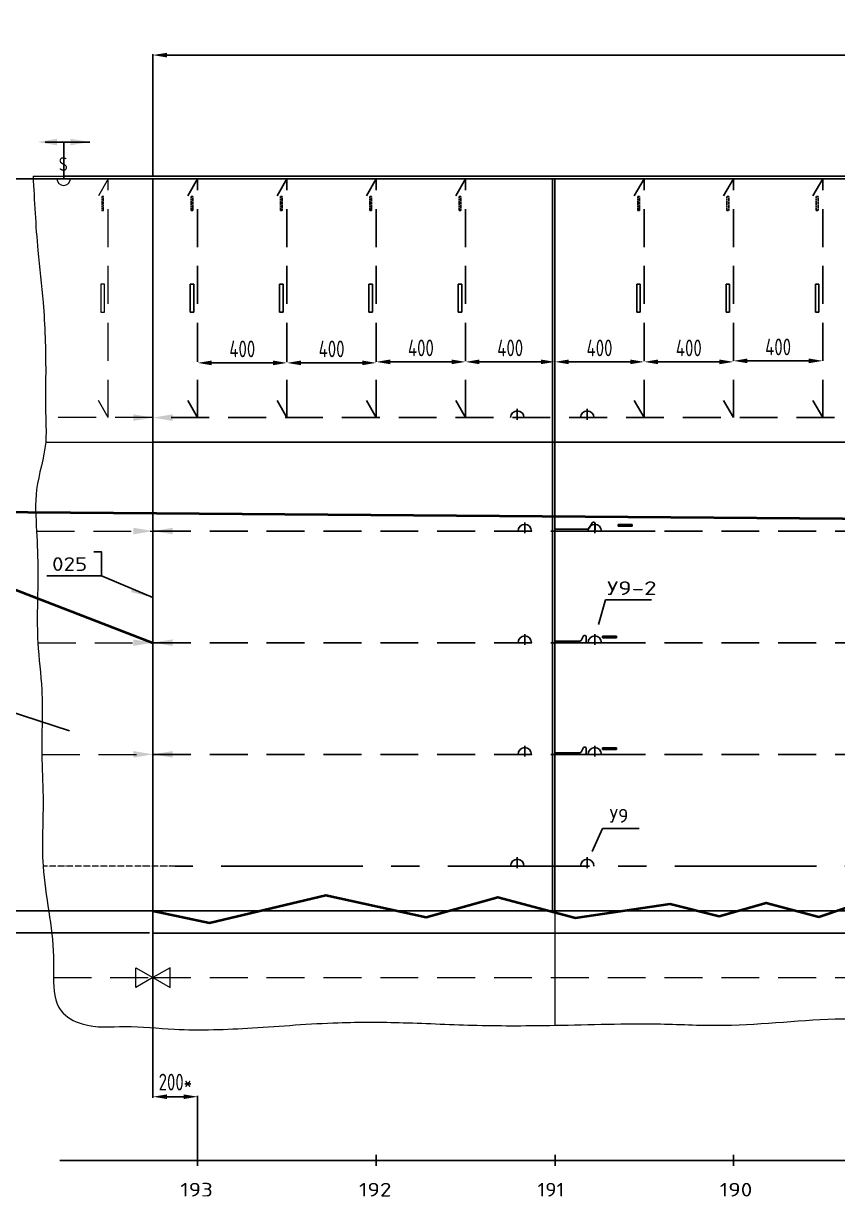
# Model space of a CAD drawing. Header units: millimetres. Extents: x -438477 to 631584, y 118817 to 676146.
# Drawn here: x 201580 to 205226, y 342340 to 347593 of the extents above; entities that cross this region are included whole.
import ezdxf
from ezdxf.enums import TextEntityAlignment as Align

# ---------------------------------------------------------------- set-up
doc = ezdxf.new("R2010")
doc.units = ezdxf.units.MM
for name, pattern in [('AVEVADASHEDDOUBLEDOTTEDWIDE', [38, 29, -4, 0, -1, 0, -4]), ('AVEVADASHEDWIDE', [10, 7.5, -2.5]), ('AVEVASOLID', [7.5, 7.5]), ('AVEVASOLIDWIDE', [7.5, 7.5]), ('CENTERX2', [20.32, 12.7, -2.54, 2.54, -2.54]), ('DASHED', [2.546053, 1.697368, -0.848684])]:
    doc.linetypes.add(name, pattern=pattern)
doc.layers.get('Defpoints').update_dxf_attribs({"linetype": 'CONTINUOUS'})
doc.layers.add('20_1', color=1, linetype='CONTINUOUS')
doc.layers.add('20_TEXT', color=1, linetype='CONTINUOUS')
doc.styles.add('SIMPLEX', font='simplex.shx', dxfattribs={"width": 0.7})
doc.linetypes.add('Шов_Монтажный', pattern='A,0.75,-0.0001,["/",Standard,S=1,R=0,X=0,Y=-0.5],0.75', length=1.5001)
doc.dimstyles.new('Lineyny', dxfattribs={"dimscale": 30, "dimtxt": 3, "dimasz": 2.5, "dimexe": 0.18, "dimexo": 0.625, "dimgap": 1, "dimtad": 1, "dimdec": 0, "dimlfac": -1, "dimzin": 0, "dimtxsty": 'SIMPLEX', "dimcen": 0, "dimdle": 0.38, "dimclrd": 2, "dimclre": 2, "dimclrt": 2, "dimadec": 0, "dimazin": 0, "dimtfac": 1, "dimtdec": 0, "dimtmove": 0, "dimatfit": 0, "dimfxl": 1, "dimtolj": 1, "dimtzin": 0, "dimlwd": -1, "dimarcsym": 0})

# ---------------------------------------------------------------- blocks, each defined once
blk = doc.blocks.new('*D64')
at = {"layer": '20_1', "color": 2, "lineweight": -2, "ltscale": 25, "transparency": 16777216}
for p, q in [((202144.2, 346898), (200432.3, 346898)), ((202144.2, 343620.2), (200432.3, 343620.2))]:
    blk.add_line(p, q, dxfattribs=at)
at = {"layer": '20_1', "color": 2, "ltscale": 25, "transparency": 16777216}
blk.add_line((200436.8, 346835.5), (200436.8, 343682.7), dxfattribs=at)
for points in [[(200447.3, 346835.5), (200426.4, 346835.5), (200436.8, 346898)], [(200426.4, 343682.7), (200447.3, 343682.7), (200436.8, 343620.2)]]:
    blk.add_solid(points, dxfattribs=at)
at = {"layer": 'Defpoints', "color": 0, "ltscale": 25, "transparency": 16777216}
for p in [(202159.9, 346898), (200436.8, 343620.2), (202159.9, 343620.2)]:
    blk.add_point(p, dxfattribs=at)
at = {"layer": '20_1', "color": 2, "ltscale": 25, "transparency": 16777216, "insert": (200374.3, 345259.1), "char_height": 75, "attachment_point": 5, "rotation": 90, "style": 'SIMPLEX'}
blk.add_mtext('\\A1;3280*', dxfattribs=at)
blk = doc.blocks.new('*D65')
at = {"layer": '20_1', "color": 2, "lineweight": -2, "ltscale": 25, "transparency": 16777216}
for p, q in [((202159.9, 346913.7), (202159.9, 347456.2)), ((213359.9, 346913.7), (213359.9, 347456.2))]:
    blk.add_line(p, q, dxfattribs=at)
at = {"layer": '20_1', "color": 2, "ltscale": 25, "transparency": 16777216}
blk.add_line((202222.4, 347451.7), (213297.4, 347451.7), dxfattribs=at)
for points in [[(202222.4, 347462.1), (202222.4, 347441.3), (202159.9, 347451.7)], [(213297.4, 347441.3), (213297.4, 347462.1), (213359.9, 347451.7)]]:
    blk.add_solid(points, dxfattribs=at)
at = {"layer": 'Defpoints', "color": 0, "ltscale": 25, "transparency": 16777216}
for p in [(213359.9, 347451.7), (202159.9, 346898), (213359.9, 346898)]:
    blk.add_point(p, dxfattribs=at)
at = {"layer": '20_1', "color": 2, "ltscale": 25, "transparency": 16777216, "insert": (207759.9, 347517.1), "char_height": 75, "attachment_point": 5, "style": 'SIMPLEX'}
blk.add_mtext('\\A1;11200*', dxfattribs=at)
blk = doc.blocks.new('*D66')
at = {"layer": '20_1', "color": 2, "lineweight": -2, "ltscale": 25, "transparency": 16777216}
for p, q in [((202159.9, 343604.7), (202159.9, 342782.8)), ((202359.9, 342517.8), (202359.9, 342791.8))]:
    blk.add_line(p, q, dxfattribs=at)
at = {"layer": '20_1', "color": 2, "ltscale": 25, "transparency": 16777216}
blk.add_line((202222.4, 342787.3), (202297.4, 342787.3), dxfattribs=at)
for points in [[(202222.4, 342797.7), (202222.4, 342776.9), (202159.9, 342787.3)], [(202297.4, 342776.9), (202297.4, 342797.7), (202359.9, 342787.3)]]:
    blk.add_solid(points, dxfattribs=at)
at = {"layer": 'Defpoints', "color": 0, "ltscale": 25, "transparency": 16777216}
for p in [(202159.9, 343620.4), (202359.9, 342787.3), (202359.9, 342502.1)]:
    blk.add_point(p, dxfattribs=at)
at = {"layer": '20_1', "color": 2, "ltscale": 25, "transparency": 16777216, "insert": (202259.9, 342852.7), "char_height": 75, "attachment_point": 5, "style": 'SIMPLEX'}
blk.add_mtext('\\A1;200*', dxfattribs=at)
blk = doc.blocks.new('*D202')
at = {"layer": '20_1', "color": 2, "lineweight": -2, "ltscale": 25, "transparency": 16777216}
for p, q in [((201744.2, 346898.1), (200159.8, 346898.1)), ((202144.2, 343520.4), (200159.8, 343520.4))]:
    blk.add_line(p, q, dxfattribs=at)
at = {"layer": '20_1', "color": 2, "ltscale": 25, "transparency": 16777216}
blk.add_line((200164.3, 343582.9), (200164.3, 346835.6), dxfattribs=at)
at = {"layer": '20_1', "color": 2, "lineweight": 40, "ltscale": 25, "transparency": 16777216}
for points in [[(200153.9, 346835.6), (200174.8, 346835.6), (200164.3, 346898.1)], [(200153.9, 343582.9), (200174.8, 343582.9), (200164.3, 343520.4)]]:
    blk.add_solid(points, dxfattribs=at)
at = {"layer": 'Defpoints', "color": 0, "lineweight": 40, "ltscale": 25, "transparency": 16777216}
for p in [(200164.3, 346898.1), (201759.9, 346898.1), (202159.9, 343520.4)]:
    blk.add_point(p, dxfattribs=at)
at = {"layer": '20_1', "color": 2, "lineweight": 40, "ltscale": 25, "transparency": 16777216, "insert": (200101.8, 345209.2), "char_height": 75, "attachment_point": 5, "rotation": 90, "style": 'SIMPLEX'}
blk.add_mtext('\\A1;3380*', dxfattribs=at)
blk = doc.blocks.new('*D203')
at = {"layer": '20_1', "color": 2, "lineweight": -2, "ltscale": 25, "transparency": 16777216}
for p, q in [((203959.9, 346093.5), (203959.9, 346082.4)), ((204359.9, 346093.5), (204359.9, 346082.4))]:
    blk.add_line(p, q, dxfattribs=at)
at = {"layer": '20_1', "color": 2, "ltscale": 25, "transparency": 16777216}
blk.add_line((204022.4, 346077.9), (204297.4, 346077.9), dxfattribs=at)
at = {"layer": '20_1', "color": 2, "lineweight": 40, "ltscale": 25, "transparency": 16777216}
for points in [[(204022.4, 346088.3), (204022.4, 346067.5), (203959.9, 346077.9)], [(204297.4, 346088.3), (204297.4, 346067.5), (204359.9, 346077.9)]]:
    blk.add_solid(points, dxfattribs=at)
at = {"layer": 'Defpoints', "color": 0, "lineweight": 40, "ltscale": 25, "transparency": 16777216}
for p in [(203959.9, 346077.9), (204359.9, 346077.9), (204359.9, 346077.9)]:
    blk.add_point(p, dxfattribs=at)
at = {"layer": '20_1', "color": 2, "lineweight": 40, "ltscale": 25, "transparency": 16777216, "insert": (204159.9, 346140.4), "char_height": 75, "attachment_point": 5, "style": 'SIMPLEX'}
blk.add_mtext('\\A1;400', dxfattribs=at)
blk = doc.blocks.new('*D204')
at = {"layer": '20_1', "color": 2, "lineweight": -2, "ltscale": 25, "transparency": 16777216}
for p, q in [((204359.9, 346093.5), (204359.9, 346082.4)), ((204759.9, 346093.5), (204759.9, 346082.4))]:
    blk.add_line(p, q, dxfattribs=at)
at = {"layer": '20_1', "color": 2, "ltscale": 25, "transparency": 16777216}
blk.add_line((204422.4, 346077.9), (204697.4, 346077.9), dxfattribs=at)
at = {"layer": '20_1', "color": 2, "lineweight": 40, "ltscale": 25, "transparency": 16777216}
for points in [[(204422.4, 346088.3), (204422.4, 346067.5), (204359.9, 346077.9)], [(204697.4, 346088.3), (204697.4, 346067.5), (204759.9, 346077.9)]]:
    blk.add_solid(points, dxfattribs=at)
at = {"layer": 'Defpoints', "color": 0, "lineweight": 40, "ltscale": 25, "transparency": 16777216}
for p in [(204359.9, 346077.9), (204759.9, 346077.9), (204759.9, 346077.9)]:
    blk.add_point(p, dxfattribs=at)
at = {"layer": '20_1', "color": 2, "lineweight": 40, "ltscale": 25, "transparency": 16777216, "insert": (204559.9, 346140.4), "char_height": 75, "attachment_point": 5, "style": 'SIMPLEX'}
blk.add_mtext('\\A1;400', dxfattribs=at)
blk = doc.blocks.new('*D205')
at = {"layer": '20_1', "color": 2, "lineweight": -2, "ltscale": 25, "transparency": 16777216}
for p, q in [((204759.9, 346098), (204759.9, 346086.9)), ((205159.9, 346098), (205159.9, 346086.9))]:
    blk.add_line(p, q, dxfattribs=at)
at = {"layer": '20_1', "color": 2, "ltscale": 25, "transparency": 16777216}
blk.add_line((204822.4, 346082.4), (205097.4, 346082.4), dxfattribs=at)
at = {"layer": '20_1', "color": 2, "lineweight": 40, "ltscale": 25, "transparency": 16777216}
for points in [[(204822.4, 346092.8), (204822.4, 346072), (204759.9, 346082.4)], [(205097.4, 346092.8), (205097.4, 346072), (205159.9, 346082.4)]]:
    blk.add_solid(points, dxfattribs=at)
at = {"layer": 'Defpoints', "color": 0, "lineweight": 40, "ltscale": 25, "transparency": 16777216}
for p in [(204759.9, 346082.4), (205159.9, 346082.4), (205159.9, 346082.4)]:
    blk.add_point(p, dxfattribs=at)
at = {"layer": '20_1', "color": 2, "lineweight": 40, "ltscale": 25, "transparency": 16777216, "insert": (204959.9, 346144.9), "char_height": 75, "attachment_point": 5, "style": 'SIMPLEX'}
blk.add_mtext('\\A1;400', dxfattribs=at)
blk = doc.blocks.new('*D206')
at = {"layer": '20_1', "color": 2, "lineweight": -2, "ltscale": 25, "transparency": 16777216}
for p, q in [((202359.9, 346089), (202359.9, 346077.9)), ((202759.9, 346089), (202759.9, 346077.9))]:
    blk.add_line(p, q, dxfattribs=at)
at = {"layer": '20_1', "color": 2, "ltscale": 25, "transparency": 16777216}
blk.add_line((202422.4, 346073.4), (202697.4, 346073.4), dxfattribs=at)
at = {"layer": '20_1', "color": 2, "lineweight": 40, "ltscale": 25, "transparency": 16777216}
for points in [[(202422.4, 346083.8), (202422.4, 346063), (202359.9, 346073.4)], [(202697.4, 346083.8), (202697.4, 346063), (202759.9, 346073.4)]]:
    blk.add_solid(points, dxfattribs=at)
at = {"layer": 'Defpoints', "color": 0, "lineweight": 40, "ltscale": 25, "transparency": 16777216}
for p in [(202359.9, 346073.4), (202759.9, 346073.4), (202759.9, 346073.4)]:
    blk.add_point(p, dxfattribs=at)
at = {"layer": '20_1', "color": 2, "lineweight": 40, "ltscale": 25, "transparency": 16777216, "insert": (202559.9, 346135.9), "char_height": 75, "attachment_point": 5, "style": 'SIMPLEX'}
blk.add_mtext('\\A1;400', dxfattribs=at)
blk = doc.blocks.new('*D207')
at = {"layer": '20_1', "color": 2, "lineweight": -2, "ltscale": 25, "transparency": 16777216}
for p, q in [((202759.9, 346089), (202759.9, 346077.9)), ((203159.9, 346089), (203159.9, 346077.9))]:
    blk.add_line(p, q, dxfattribs=at)
at = {"layer": '20_1', "color": 2, "ltscale": 25, "transparency": 16777216}
blk.add_line((202822.4, 346073.4), (203097.4, 346073.4), dxfattribs=at)
at = {"layer": '20_1', "color": 2, "lineweight": 40, "ltscale": 25, "transparency": 16777216}
for points in [[(202822.4, 346083.8), (202822.4, 346063), (202759.9, 346073.4)], [(203097.4, 346083.8), (203097.4, 346063), (203159.9, 346073.4)]]:
    blk.add_solid(points, dxfattribs=at)
at = {"layer": 'Defpoints', "color": 0, "lineweight": 40, "ltscale": 25, "transparency": 16777216}
for p in [(202759.9, 346073.4), (203159.9, 346073.4), (203159.9, 346073.4)]:
    blk.add_point(p, dxfattribs=at)
at = {"layer": '20_1', "color": 2, "lineweight": 40, "ltscale": 25, "transparency": 16777216, "insert": (202959.9, 346135.9), "char_height": 75, "attachment_point": 5, "style": 'SIMPLEX'}
blk.add_mtext('\\A1;400', dxfattribs=at)
blk = doc.blocks.new('*D208')
at = {"layer": '20_1', "color": 2, "lineweight": -2, "ltscale": 25, "transparency": 16777216}
for p, q in [((203159.9, 346093.5), (203159.9, 346082.4)), ((203559.9, 346093.5), (203559.9, 346082.4))]:
    blk.add_line(p, q, dxfattribs=at)
at = {"layer": '20_1', "color": 2, "ltscale": 25, "transparency": 16777216}
blk.add_line((203222.4, 346077.9), (203497.4, 346077.9), dxfattribs=at)
at = {"layer": '20_1', "color": 2, "lineweight": 40, "ltscale": 25, "transparency": 16777216}
for points in [[(203222.4, 346088.3), (203222.4, 346067.5), (203159.9, 346077.9)], [(203497.4, 346088.3), (203497.4, 346067.5), (203559.9, 346077.9)]]:
    blk.add_solid(points, dxfattribs=at)
at = {"layer": 'Defpoints', "color": 0, "lineweight": 40, "ltscale": 25, "transparency": 16777216}
for p in [(203159.9, 346077.9), (203559.9, 346077.9), (203559.9, 346077.9)]:
    blk.add_point(p, dxfattribs=at)
at = {"layer": '20_1', "color": 2, "lineweight": 40, "ltscale": 25, "transparency": 16777216, "insert": (203359.9, 346140.4), "char_height": 75, "attachment_point": 5, "style": 'SIMPLEX'}
blk.add_mtext('\\A1;400', dxfattribs=at)
blk = doc.blocks.new('*D209')
at = {"layer": '20_1', "color": 2, "lineweight": -2, "ltscale": 25, "transparency": 16777216}
for p, q in [((203559.9, 346093.5), (203559.9, 346082.4)), ((203959.9, 346093.5), (203959.9, 346082.4))]:
    blk.add_line(p, q, dxfattribs=at)
at = {"layer": '20_1', "color": 2, "ltscale": 25, "transparency": 16777216}
blk.add_line((203622.4, 346077.9), (203897.4, 346077.9), dxfattribs=at)
at = {"layer": '20_1', "color": 2, "lineweight": 40, "ltscale": 25, "transparency": 16777216}
for points in [[(203622.4, 346088.3), (203622.4, 346067.5), (203559.9, 346077.9)], [(203897.4, 346088.3), (203897.4, 346067.5), (203959.9, 346077.9)]]:
    blk.add_solid(points, dxfattribs=at)
at = {"layer": 'Defpoints', "color": 0, "lineweight": 40, "ltscale": 25, "transparency": 16777216}
for p in [(203559.9, 346077.9), (203959.9, 346077.9), (203959.9, 346077.9)]:
    blk.add_point(p, dxfattribs=at)
at = {"layer": '20_1', "color": 2, "lineweight": 40, "ltscale": 25, "transparency": 16777216, "insert": (203759.9, 346140.4), "char_height": 75, "attachment_point": 5, "style": 'SIMPLEX'}
blk.add_mtext('\\A1;400', dxfattribs=at)

msp = doc.modelspace()

# ---------------------------------------------------------------- hatches: boundary and pattern name
at = {"layer": '20_1'}
msp.add_hatch(color=6, dxfattribs=at).paths.add_polyline_path([(202068.158, 345062.11), (202061.508, 345046.828), (202159.853, 345022.21)])

# ---------------------------------------------------------------- linework, layer by layer
at = {"layer": '20_1', "color": 252, "linetype": 'AVEVASOLIDWIDE', "lineweight": 0}
for p, q in [((201622.773, 346910.037), (201759.853, 346910.037)), ((203959.853, 343620.367), (203959.853, 343107.147))]:
    msp.add_line(p, q, dxfattribs=at)
at = {"layer": '20_1', "color": 252, "linetype": 'AVEVASOLID', "lineweight": 0}
for p, q in [((201759.851, 346898.088), (201623.381, 346898.053)), ((201959.865, 346898.036), (201915.834, 346821.716)), ((201942.665, 346425.706), (201927.04, 346425.706)), ((201927.04, 346425.706), (201927.04, 346300.706)), ((201942.665, 346300.706), (201942.665, 346425.706)), ((201927.04, 346300.706), (201942.665, 346300.706)), ((201959.865, 345828.378), (201915.834, 345904.698)), ((201679.273, 345718.366), (202159.853, 345718.366)), ((201692.699, 343620.367), (202159.853, 343620.367)), ((202159.865, 343620.237), (201692.719, 343620.237)), ((202159.853, 343620.367), (202159.853, 343320.317)), ((202159.865, 343096.101), (202159.865, 343620.237)), ((202083.559, 343276.336), (202083.559, 343364.399)), ((202083.559, 343364.399), (202159.877, 343320.367)), ((202236.159, 343364.399), (202159.84, 343320.367)), ((202236.159, 343276.336), (202236.159, 343364.399)), ((202159.877, 343320.367), (202083.559, 343276.336)), ((202159.84, 343320.367), (202236.159, 343276.336))]:
    msp.add_line(p, q, dxfattribs=at)
at = {"layer": '20_1', "color": 0, "ltscale": 25}
msp.add_line((201759.851, 346898.037), (201759.853, 346910.037), dxfattribs=at)
at = {"layer": '20_1', "color": 0, "linetype": 'AVEVASOLIDWIDE'}
for p, q in [((201759.851, 346898.088), (212959.853, 346898.043)), ((201759.853, 346910.037), (212959.853, 346910.037)), ((203949.853, 346896.288), (203949.853, 343620.367)), ((203959.853, 346896.288), (203959.853, 343620.367))]:
    msp.add_line(p, q, dxfattribs=at)
at = {"layer": '20_1', "color": 252, "linetype": 'DASHED', "lineweight": 0, "ltscale": 100}
for p, q in [((201959.853, 345828.376), (201959.853, 346898.037)), ((202159.853, 345828.376), (201679.273, 345828.376)), ((201638.516, 345320.367), (202159.853, 345320.367)), ((201644.338, 344820.367), (202159.853, 344820.367)), ((201661.806, 344320.367), (202159.853, 344320.367)), ((201714.208, 343320.367), (202159.865, 343320.367)), ((202159.853, 343320.367), (213359.853, 343320.367))]:
    msp.add_line(p, q, dxfattribs=at)
at = {"layer": '20_1', "color": 6, "linetype": 'Шов_Монтажный', "ltscale": 100}
for p, q in [((202159.853, 346898.037), (202159.853, 343620.367)), ((202159.853, 343620.367), (207749.843, 343620.367)), ((202155.52, 343520.367), (213359.853, 343520.367))]:
    msp.add_line(p, q, dxfattribs=at)
at = {"layer": '20_1', "linetype": 'AVEVASOLID'}
for p, q in [((202359.865, 346898.036), (202315.834, 346821.716)), ((202759.865, 346898.036), (202715.834, 346821.716)), ((203159.865, 346898.036), (203115.834, 346821.716)), ((203559.865, 346898.036), (203515.834, 346821.716)), ((204359.865, 346898.036), (204315.834, 346821.716)), ((204759.865, 346898.036), (204715.834, 346821.716)), ((205159.865, 346898.036), (205115.834, 346821.716)), ((202342.665, 346425.701), (202327.04, 346425.701)), ((202327.04, 346425.701), (202327.04, 346300.701)), ((202342.665, 346300.701), (202342.665, 346425.701)), ((202742.665, 346425.701), (202727.04, 346425.701)), ((202727.04, 346425.701), (202727.04, 346300.701)), ((202742.665, 346300.701), (202742.665, 346425.701)), ((203142.665, 346425.701), (203127.04, 346425.701)), ((203127.04, 346425.701), (203127.04, 346300.701)), ((203142.665, 346300.701), (203142.665, 346425.701)), ((203542.665, 346425.701), (203527.04, 346425.701)), ((203527.04, 346425.701), (203527.04, 346300.701)), ((203542.665, 346300.701), (203542.665, 346425.701)), ((204342.665, 346425.701), (204327.04, 346425.701)), ((204327.04, 346425.701), (204327.04, 346300.701)), ((204342.665, 346300.701), (204342.665, 346425.701)), ((204742.665, 346425.701), (204727.04, 346425.701)), ((204727.04, 346425.701), (204727.04, 346300.701)), ((204742.665, 346300.701), (204742.665, 346425.701)), ((205142.665, 346425.701), (205127.04, 346425.701)), ((205127.04, 346425.701), (205127.04, 346300.701)), ((205142.665, 346300.701), (205142.665, 346425.701)), ((202327.04, 346300.701), (202342.665, 346300.701)), ((202727.04, 346300.701), (202742.665, 346300.701)), ((203127.04, 346300.701), (203142.665, 346300.701)), ((203527.04, 346300.701), (203542.665, 346300.701)), ((204327.04, 346300.701), (204342.665, 346300.701)), ((204727.04, 346300.701), (204742.665, 346300.701)), ((205127.04, 346300.701), (205142.665, 346300.701)), ((202359.865, 345828.369), (202315.834, 345904.688)), ((202759.865, 345828.369), (202715.834, 345904.688)), ((203159.865, 345828.369), (203115.834, 345904.688)), ((203559.865, 345828.369), (203515.834, 345904.688)), ((204359.865, 345828.369), (204315.834, 345904.688)), ((204759.865, 345828.369), (204715.834, 345904.688)), ((205159.865, 345828.369), (205115.834, 345904.688)), ((201743.043, 342502.129), (214299.853, 342502.129))]:
    msp.add_line(p, q, dxfattribs=at)
at = {"layer": '20_1', "linetype": 'DASHED', "ltscale": 100}
for p, q in [((202359.853, 345828.367), (202359.853, 346898.037)), ((202759.853, 345828.367), (202759.853, 346898.037)), ((203159.853, 345828.367), (203159.853, 346898.037)), ((203559.853, 345828.367), (203559.853, 346898.037)), ((204359.853, 345828.367), (204359.853, 346898.037)), ((204759.853, 345828.367), (204759.853, 346898.037)), ((205159.853, 345828.367), (205159.853, 346898.037)), ((213359.853, 345828.367), (202159.853, 345828.367)), ((202159.853, 345320.367), (213359.853, 345320.367)), ((202159.853, 344820.367), (213359.853, 344820.367)), ((202159.853, 344320.367), (213359.853, 344320.367))]:
    msp.add_line(p, q, dxfattribs=at)
at = {"layer": '20_1', "color": 0, "linetype": 'AVEVADASHEDDOUBLEDOTTEDWIDE'}
msp.add_line((203959.853, 346898.037), (203959.853, 343620.367), dxfattribs=at)
at = {"layer": '20_1', "color": 252, "linetype": 'AVEVADASHEDWIDE', "lineweight": 0}
for p, q in [((201938.759, 346817.961), (201930.934, 346817.961)), ((201930.934, 346817.961), (201930.934, 346755.338)), ((201938.759, 346755.338), (201938.759, 346817.961)), ((201930.934, 346755.338), (201938.759, 346755.338))]:
    msp.add_line(p, q, dxfattribs=at)
at = {"layer": '20_1', "linetype": 'AVEVADASHEDWIDE'}
for p, q in [((202338.759, 346818.073), (202330.934, 346818.073)), ((202330.934, 346818.073), (202330.934, 346755.451)), ((202338.759, 346755.451), (202338.759, 346818.073)), ((202738.759, 346818.083), (202730.934, 346818.083)), ((202730.934, 346818.083), (202730.934, 346755.461)), ((202738.759, 346755.461), (202738.759, 346818.083)), ((203138.759, 346818.07), (203130.934, 346818.07)), ((203130.934, 346818.07), (203130.934, 346755.448)), ((203138.759, 346755.448), (203138.759, 346818.07)), ((203538.759, 346818.086), (203530.934, 346818.086)), ((203530.934, 346818.086), (203530.934, 346755.464)), ((203538.759, 346755.464), (203538.759, 346818.086)), ((204338.759, 346818.072), (204330.934, 346818.072)), ((204330.934, 346818.072), (204330.934, 346755.45)), ((204338.759, 346755.45), (204338.759, 346818.072)), ((204738.759, 346818.086), (204730.934, 346818.086)), ((204730.934, 346818.086), (204730.934, 346755.464)), ((204738.759, 346755.464), (204738.759, 346818.086)), ((205138.759, 346818.077), (205130.934, 346818.077)), ((205130.934, 346818.077), (205130.934, 346755.454)), ((205138.759, 346755.454), (205138.759, 346818.077)), ((202330.934, 346755.451), (202338.759, 346755.451)), ((202730.934, 346755.461), (202738.759, 346755.461)), ((203130.934, 346755.448), (203138.759, 346755.448)), ((203530.934, 346755.464), (203538.759, 346755.464)), ((204330.934, 346755.45), (204338.759, 346755.45)), ((204730.934, 346755.464), (204738.759, 346755.464)), ((205130.934, 346755.454), (205138.759, 346755.454))]:
    msp.add_line(p, q, dxfattribs=at)
at = {"layer": '20_1', "ltscale": 25}
for p, q in [((203791.67, 345819.053), (203791.67, 345867.228)), ((204104.929, 345819.053), (204104.929, 345867.228)), ((203825.407, 345311.052), (203825.407, 345359.227)), ((204138.665, 345311.052), (204138.665, 345359.227)), ((204155.662, 344901.981), (204186.253, 345012.631)), ((204186.253, 345012.631), (204393.337, 345012.631)), ((203825.407, 344811.052), (203825.407, 344859.227)), ((204138.665, 344811.052), (204138.665, 344859.227)), ((203825.407, 344311.052), (203825.407, 344359.227)), ((204138.665, 344311.052), (204138.665, 344359.227)), ((204126.609, 343885.859), (204174.087, 343987.836)), ((204174.087, 343987.836), (204338.231, 343987.836)), ((203791.67, 343811.052), (203791.67, 343859.227)), ((204104.929, 343811.052), (204104.929, 343859.227))]:
    msp.add_line(p, q, dxfattribs=at)
at = {"layer": '20_1', "color": 6, "linetype": 'AVEVASOLID'}
msp.add_line((202159.853, 345718.366), (213359.853, 345718.366), dxfattribs=at)
at = {"layer": '20_1', "linetype": 'AVEVASOLIDWIDE'}
for p, q in [((204306.166, 345349.281), (204243.544, 345349.281)), ((204243.544, 345349.281), (204243.544, 345341.453)), ((204243.544, 345341.453), (204306.166, 345341.453)), ((204306.166, 345341.453), (204306.166, 345349.281)), ((204139.858, 345320.367), (204409.853, 345320.367)), ((204099.855, 344820.367), (204309.853, 344820.367)), ((204236.159, 344849.281), (204173.537, 344849.281)), ((204173.537, 344849.281), (204173.537, 344841.453)), ((204173.537, 344841.453), (204236.159, 344841.453)), ((204236.159, 344841.453), (204236.159, 344849.281)), ((204236.159, 344349.281), (204173.537, 344349.281)), ((204173.537, 344349.281), (204173.537, 344341.453)), ((204173.537, 344341.453), (204236.159, 344341.453)), ((204236.159, 344341.453), (204236.159, 344349.281)), ((204099.855, 344320.367), (204309.853, 344320.367))]:
    msp.add_line(p, q, dxfattribs=at)
at = {"layer": '20_1', "color": 6}
for p, q in [((201684.492, 345119.774), (201929.741, 345119.774)), ((201929.741, 345119.774), (202159.853, 345022.21))]:
    msp.add_line(p, q, dxfattribs=at)
at = {"layer": '20_1', "color": 252, "linetype": 'AVEVADASHEDDOUBLEDOTTEDWIDE', "lineweight": 0}
for p, q in [((202259.84, 343820.367), (201667.628, 343820.367)), ((203959.853, 343620.356), (203959.853, 343107.147))]:
    msp.add_line(p, q, dxfattribs=at)
at = {"layer": '20_1', "color": 0, "linetype": 'CENTERX2', "ltscale": 50}
msp.add_line((213259.865, 343820.367), (202259.84, 343820.367), dxfattribs=at)
at = {"layer": '20_1', "color": 30, "lineweight": 40, "ltscale": 25}
for points in [[(180540.065, 345003.977), (179771.976, 347296.119), (187876.403, 350342.575), (202159.831, 344820.367)], [(191608.884, 345482.094), (213316.103, 345313.084)], [(202159.853, 343620.367), (202159.853, 343620.367), (202413.633, 343566.612), (202933.597, 343689.973), (203384.291, 343591.25), (203704.595, 343681.479), (204053.118, 343587.725), (204477.02, 343651.306), (204696.256, 343595.218), (204906.362, 343655.261), (205142.916, 343592.486), (205376.557, 343671.388), (206083.827, 343594.416), (207749.843, 343620.367)]]:
    msp.add_lwpolyline(points, dxfattribs=at)
at = {"layer": '20_1'}
for points in [[(201676.633, 347062.33), (201876.633, 347062.33)], [(201759.853, 346910.037), (201759.853, 347062.33)]]:
    msp.add_lwpolyline(points, dxfattribs=at)
at = {"layer": '20_1', "color": 0, "linetype": 'AVEVASOLID'}
for points in [[(203959.853, 345320.367), (204132.851, 345320.367, 0.41403478), (204139.858, 345327.366), (204139.858, 345353.367, 0.76671129), (204126.784, 345356.866), (204112.929, 345332.867, -0.26819068), (204106.874, 345329.366), (203959.853, 345329.366)], [(203959.853, 344820.367), (204093.849, 344820.367, 0.41401973), (204099.855, 344826.367), (204099.855, 344847.367, 0.7674765), (204088.661, 344850.367), (204077.113, 344830.366, -0.26779565), (204071.913, 344827.366), (203959.853, 344827.366)], [(203959.853, 344320.367), (204093.849, 344320.367, 0.41401973), (204099.855, 344326.367), (204099.855, 344347.367, 0.7674765), (204088.661, 344350.367), (204077.113, 344330.366, -0.26779565), (204071.913, 344327.366), (203959.853, 344327.366)]]:
    msp.add_lwpolyline(points, format="xyb", dxfattribs=at)
at = {"layer": '20_1', "color": 6}
msp.add_lwpolyline([(201929.741, 345119.774), (201929.741, 345227.24), (201895.425, 345227.24)], dxfattribs=at)
at = {"layer": '20_1', "linetype": 'AVEVASOLID'}
for points in [[(202359.853, 342527.129), (202359.853, 342477.129)], [(203159.853, 342527.129), (203159.853, 342477.129)], [(203960.853, 342527.129), (203960.853, 342477.129)], [(204760.853, 342527.129), (204760.853, 342477.129)]]:
    msp.add_lwpolyline(points, dxfattribs=at)
at = {"layer": '20_1', "color": 252, "linetype": 'AVEVASOLID', "lineweight": 0}
msp.add_arc((201759.853, 346898.042), 30.005, 180.009323, 359.990662, dxfattribs=at)
at = {"layer": '20_1', "ltscale": 25}
for centre in [(203791.67, 345828.367), (204104.929, 345828.367), (203825.407, 345320.367), (204138.665, 345320.367), (203825.407, 344820.367), (204138.665, 344820.367), (203825.407, 344320.367), (204138.665, 344320.367), (203791.67, 343820.367), (204104.929, 343820.367)]:
    msp.add_arc(centre, 30, 0, 180, dxfattribs=at)
at = {"layer": '20_1', "color": 252, "lineweight": 0, "ltscale": 25}
msp.add_open_spline([(201622.773, 346910.037), (201628.399, 346799.004), (201637.974, 346610.02), (201673.969, 346318.074), (201681.643, 346067.505), (201676.532, 345859.185), (201686.339, 345682.276), (201625.571, 345517.525), (201639.428, 345321.465), (201648.305, 345093.627), (201633.834, 344855.609), (201671.418, 344583.983), (201656.299, 344353.715), (201673.778, 344091.017), (201650.153, 343788.197), (201719.299, 343517.745), (201712.235, 343303.075), (201721.599, 343169.711), (201868.347, 343090.134), (202044.657, 343108.882), (202297.895, 343080.604), (202617.278, 343093.46), (202957.803, 343122.805), (203294.231, 343120.848), (203617.38, 343103.721), (204001.894, 343105.787), (204370.565, 343119.699), (204800.478, 343096.218), (205251.853, 343159.427), (205761.515, 343098.757), (206254.165, 343158.054), (206723.705, 343194.552), (207167.924, 343227.18), (207604.625, 343113.849), (207961.532, 343138.979), (208243.979, 343121.998), (208599.668, 343187.192), (209027.897, 343071.634), (209554.328, 343207.644), (209988.402, 343188.331), (210387.514, 343230.303), (210692.41, 343113.622), (210954.434, 343120.128), (211243.859, 343233.153), (211649.619, 343155.33), (212137.786, 343216.788), (212553.417, 343189.517), (212911.824, 343183.755), (213140.572, 343160.245), (213378.629, 343139.904), (213520.11, 343228.349), (213737.909, 343338.142), (213635.634, 343602.488), (213718.621, 343827.891), (213758.08, 344068.987), (213688.161, 344268.578), (213667.996, 344454.695), (213684.915, 344599.787), (213701.813, 344785.504), (213696.88, 344977.246), (213663.084, 345204.55), (213640.039, 345414.337), (213648.107, 345655.509), (213632.979, 345859.43), (213648.377, 346073.525), (213689.591, 346250.219), (213668.696, 346445.261), (213675.726, 346619.396), (213627.43, 346756.514), (213633.368, 346849.603), (213632.966, 346893.608), (213632.816, 346910.037)], degree=3, knots=[0, 0, 0, 0, 333.39227624, 567.45290976, 882.08218083, 1083.73628478, 1193.74605041, 1409.98084834, 1595.62146141, 1776.89036374, 2095.71499638, 2307.4573757, 2596.43670329, 2784.99031737, 3096.52662282, 3503.82710293, 3599.19887517, 3752.40720964, 3862.26546482, 4054.75972276, 4276.32004039, 4625.71711049, 5010.70562635, 5301.82942034, 5633.91478001, 5981.43242293, 6454.91967964, 6740.28040449, 7270.92489729, 7812.69681346, 8268.1915985, 8753.17273377, 9230.65125745, 9590.5631663, 10091.43148004, 10295.21813581, 10436.04503963, 11170.04658833, 11564.47367055, 12042.23611188, 12473.13866613, 12742.86450765, 13004.94060831, 13239.36306094, 13658.74302828, 14200.51494438, 14713.02513373, 14905.25503688, 15273.22445704, 15413.65689844, 15598.06590706, 15772.74018344, 16058.8830735, 16263.15372976, 16500.69191054, 16769.99682112, 16884.89199423, 17059.95400533, 17205.98095747, 17444.77346378, 17632.5426689, 17895.58715371, 18076.08390598, 18355.62339241, 18507.45498737, 18719.07615513, 18893.84744577, 19092.15382838, 19237.4279119, 19320.23645744, 19369.57007713, 19369.57007713, 19369.57007713, 19369.57007713], dxfattribs=at)
at = {"layer": '20_1'}
for points in [[(201730.572, 347076.913), (201730.572, 347047.746), (201643.072, 347062.33)], [(201789.133, 347076.913), (201789.133, 347047.746), (201876.633, 347062.33)]]:
    msp.add_solid(points, dxfattribs=at)
at = {"layer": '20_1', "color": 252, "lineweight": 0, "ltscale": 0.3}
for points in [[(202072.353, 345842.965), (202072.353, 345813.798), (202159.853, 345828.382)], [(202072.365, 345334.952), (202072.365, 345305.785), (202159.865, 345320.368)], [(202072.34, 344834.952), (202072.34, 344805.785), (202159.84, 344820.368)], [(202072.365, 344334.952), (202072.365, 344305.785), (202159.865, 344320.368)]]:
    msp.add_solid(points, dxfattribs=at)
at = {"layer": '20_1', "ltscale": 0.3}
for points in [[(202247.353, 345842.965), (202247.353, 345813.798), (202159.853, 345828.382)], [(202247.365, 345334.952), (202247.365, 345305.785), (202159.865, 345320.368)], [(202247.34, 344834.952), (202247.34, 344805.785), (202159.84, 344820.368)], [(202247.365, 344334.952), (202247.365, 344305.785), (202159.865, 344320.368)]]:
    msp.add_solid(points, dxfattribs=at)
at = {"layer": '20_TEXT', "lineweight": -2}
msp.add_line((201507.325, 344516.587), (201786.443, 344426.029), dxfattribs=at)

# ---------------------------------------------------------------- texts
at = {"layer": '20_1', "ltscale": 3, "style": 'SIMPLEX'}
msp.add_text('S', height=61.25, dxfattribs=at).set_placement((201737.781, 346932.957), (201778.614, 346932.957), align=Align.ALIGNED)
at = {"layer": '20_1', "color": 6, "style": 'SIMPLEX'}
msp.add_text('025', height=61.25, dxfattribs=at).set_placement((201707.917, 345141.901), (201865.417, 345141.901), align=Align.ALIGNED)
at = {"layer": '20_1', "color": 1, "style": 'SIMPLEX'}
for s, p, p2 in [('У9-2', (204194.018, 345033.802), (204415.685, 345033.802)), ('У9', (204204.855, 344014.758), (204289.438, 344014.758))]:
    msp.add_text(s, height=61.25, dxfattribs=at).set_placement(p, p2, align=Align.ALIGNED)
at = {"layer": '20_1', "style": 'SIMPLEX'}
for s, p, p2 in [('193', (202282.27, 342340.248), (202428.103, 342340.248)), ('192', (203082.27, 342340.248), (203228.103, 342340.248)), ('191', (203882.27, 342340.248), (204001.853, 342340.248)), ('190', (204698.623, 342340.248), (204844.457, 342340.248))]:
    msp.add_text(s, height=61.25, dxfattribs=at).set_placement(p, p2, align=Align.ALIGNED)

# ---------------------------------------------------------------- dimensions: what is measured, and where the dimension line sits
at = {"layer": '20_1', "ltscale": 25}
for base, p1, p2, text, picture, middle in [((213359.853, 347451.715), (202159.853, 346898.037), (213359.853, 346898.037), '<>*', '*D65', (207759.853, 347517.12)), ((202359.853, 342787.321), (202159.853, 343620.367), (202359.853, 342502.129), '200*', '*D66', (202259.853, 342852.725))]:
    dim = msp.add_linear_dim(base=base, p1=p1, p2=p2, text=text, dimstyle='Lineyny', override={"dimscale": 25}, dxfattribs=at)
    dim.commit()
    dim.dimension.update_dxf_attribs({"geometry": picture, "text_midpoint": middle})
at = {"layer": '20_1', "color": 30, "lineweight": 40, "ltscale": 25}
dim = msp.add_linear_dim(base=(200164.334, 346898.088), p1=(202159.865, 343520.367), p2=(201759.851, 346898.088), angle=90, text='3380*', dimstyle='Lineyny', override={"dimscale": 25}, dxfattribs=at)
dim.commit()
dim.dimension.update_dxf_attribs({"geometry": '*D202', "text_midpoint": (200101.834, 345209.227)})
at = {"layer": '20_1', "ltscale": 25}
dim = msp.add_linear_dim(base=(200436.84, 343620.237), p1=(202159.853, 346898.037), p2=(202159.853, 343620.237), angle=90, text='3280*', dimstyle='Lineyny', override={"dimscale": 25}, dxfattribs=at)
dim.commit()
dim.dimension.update_dxf_attribs({"geometry": '*D64', "text_midpoint": (200374.34, 345259.137)})
at = {"layer": '20_1', "color": 30, "lineweight": 40, "ltscale": 25}
for base, p1, p2, picture, middle in [((202759.853, 346073.421), (202359.853, 346073.421), (202759.853, 346073.421), '*D206', (202559.853, 346135.921)), ((203159.853, 346073.421), (202759.853, 346073.421), (203159.853, 346073.421), '*D207', (202959.853, 346135.921)), ((203559.853, 346077.921), (203159.853, 346077.921), (203559.853, 346077.921), '*D208', (203359.853, 346140.421)), ((203959.853, 346077.921), (203559.853, 346077.921), (203959.853, 346077.921), '*D209', (203759.853, 346140.421)), ((204359.853, 346077.921), (203959.853, 346077.921), (204359.853, 346077.921), '*D203', (204159.853, 346140.421)), ((204759.853, 346077.921), (204359.853, 346077.921), (204759.853, 346077.921), '*D204', (204559.853, 346140.421)), ((205159.853, 346082.421), (204759.853, 346082.421), (205159.853, 346082.421), '*D205', (204959.853, 346144.921))]:
    dim = msp.add_linear_dim(base=base, p1=p1, p2=p2, dimstyle='Lineyny', override={"dimscale": 25}, dxfattribs=at)
    dim.commit()
    dim.dimension.update_dxf_attribs({"geometry": picture, "text_midpoint": middle})

doc.saveas('drawing.dxf')
